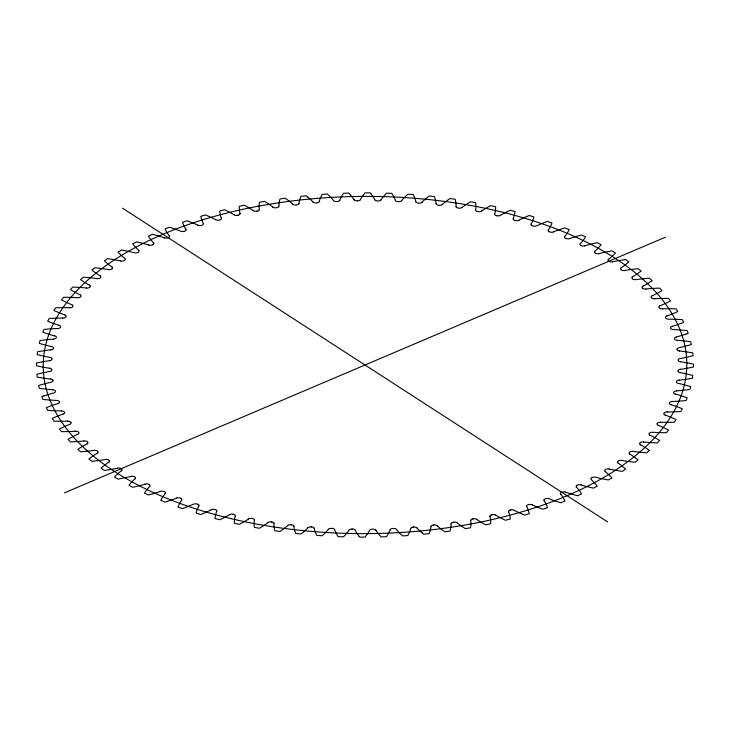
<?xml version="1.0" encoding="UTF-8"?>
<svg xmlns="http://www.w3.org/2000/svg" width="730" height="730" viewBox="0 0 730 730"><rect width="100%" height="100%" fill="white"/><g stroke="black" fill="none" stroke-linecap="round" stroke-linejoin="round"><path stroke-width="1.09" d="M89.717 287.182L89.754 287.155A3.285 1.725 -0.2 0 1 86.35 288.076M168.32 237.633L168.01 237.761A3.285 1.725 -0.2 0 1 164.259 237.907M561.635 492.385L562.036 492.212A3.285 1.725 -0.2 0 1 565.741 492.093M64.496 492.841L665.505 237.159M43.964 395.888L41.802 396.618L42.468 398.471L42.815 399.401L45.333 399.657A107.492 56.329 -0.2 0 0 56.365 400.414A3.285 1.725 -0.2 0 1 59.276 401.6M686.036 334.112L688.198 333.382L687.532 331.529L687.186 330.599L684.667 330.343A107.492 56.329 -0.2 0 0 673.635 329.586A3.285 1.725 -0.2 0 1 670.724 328.4M510.233 510.161L510.699 510.033M238.235 215.122L237.761 215.24M491.764 514.878L492.239 514.76M257.197 211.07L256.759 211.153M472.748 518.948L473.241 518.847M453.266 522.361L453.768 522.279M433.41 525.098L433.921 525.034M413.253 527.151L413.773 527.106M392.895 528.502L393.424 528.474A3.285 1.725 -0.2 0 1 396.618 529.451M336.776 201.507L336.649 201.517A3.285 1.725 -0.2 0 1 333.382 200.549M357.381 200.841L357.581 200.841A3.285 1.725 -0.2 0 0 360.538 199.664M357.116 200.841L357.052 200.841A3.285 1.725 -0.2 0 1 353.986 199.764M351.915 529.113L352.435 529.131M398.471 201.626L398.543 201.635A3.285 1.725 -0.2 0 0 401.765 200.668M331.986 528.401L331.457 528.365A3.285 1.725 -0.2 0 0 328.235 529.332M679.758 319.475L682.304 319.64L682.769 320.552L683.663 322.377L681.592 323.189A107.492 56.329 -0.2 0 1 672.266 326.392M50.242 410.525L47.696 410.36L47.231 409.448L46.337 407.623L48.408 406.811A107.492 56.329 -0.2 0 1 57.734 403.608M311.153 526.923L311.664 526.969M291.069 524.779L291.58 524.843M271.314 521.959L271.815 522.032M477.621 211.454L478.05 211.545A3.285 1.725 -0.2 0 0 481.636 211.052M252.443 518.555L252.014 518.473A3.285 1.725 -0.2 0 0 248.364 518.948M496.929 215.697L496.446 215.578M233.071 514.303L233.554 514.422M515.179 220.478L514.778 220.36M214.766 509.513L215.222 509.64M565.613 238.318L566.015 238.491A3.285 1.725 -0.2 0 0 569.71 238.628M164.387 491.682L164.04 491.536A3.285 1.725 -0.2 0 0 160.29 491.372M122.485 208.15L607.515 521.85M307.604 196.927L306.217 195.795L304.446 195.968L300.906 196.343L300.413 197.666A107.492 56.329 -0.2 0 0 298.899 203.442M422.396 533.073L423.783 534.205L427.324 533.849L429.094 533.657L429.587 532.334A107.492 56.329 -0.2 0 0 431.101 526.558M371.333 194.125L370.393 192.875L366.798 192.866L364.991 192.866L364.014 194.116A107.492 56.329 -0.2 0 0 360.383 199.637M358.667 535.875L359.607 537.125L363.202 537.134L365.009 537.134L365.986 535.884A107.492 56.329 -0.2 0 0 369.617 530.363M455.511 200.595L455.219 199.263L451.751 198.761L450.018 198.514L448.457 199.591A107.492 56.329 -0.2 0 0 442.225 204.446M274.489 529.405L274.781 530.737L278.249 531.239L279.982 531.486L281.543 530.409A107.492 56.329 -0.2 0 0 287.775 525.554M494.776 213.908A107.492 56.329 -0.2 0 0 495.624 208.087L495.679 206.745L494.027 206.38L490.706 205.65L488.89 206.608A107.492 56.329 -0.2 0 0 481.508 210.997M496.382 215.651A3.285 1.725 -0.2 0 1 494.621 213.899M500.57 215.332A3.285 1.725 -0.2 0 1 496.874 215.761M500.442 215.268A107.492 56.329 -0.2 0 1 508.363 211.153L510.288 210.249L511.903 210.669L515.115 211.508L514.896 212.859A107.492 56.329 -0.2 0 1 513.318 218.635M514.705 220.423A3.285 1.725 -0.2 0 1 513.163 218.617M518.911 220.25A3.285 1.725 -0.2 0 1 515.17 220.56M518.802 220.186A107.492 56.329 -0.2 0 1 527.215 216.345L529.25 215.514L530.801 215.98L533.904 216.938L533.52 218.27A107.492 56.329 -0.2 0 1 531.221 223.982M532.38 225.816A3.285 1.725 -0.2 0 1 531.066 223.964M532.836 225.971A3.285 1.725 -0.2 0 0 536.605 225.789A107.492 56.329 -0.2 0 1 545.374 222.175L547.5 221.418L548.996 221.938L551.971 222.997L551.424 224.311A107.492 56.329 -0.2 0 1 548.413 229.941M549.343 231.811A3.285 1.725 -0.2 0 1 548.267 229.913M553.559 231.921A3.285 1.725 -0.2 0 1 549.772 231.976M553.459 231.848A107.492 56.329 -0.2 0 1 562.757 228.618L564.974 227.933L569.236 229.658L568.524 230.954A107.492 56.329 -0.2 0 1 564.828 236.474M565.513 238.372A3.285 1.725 -0.2 0 1 564.673 236.438M569.619 238.555A107.492 56.329 -0.2 0 1 579.292 235.644L581.591 235.033L585.624 236.912L584.757 238.181A107.492 56.329 -0.2 0 1 580.377 243.555M580.824 245.472A3.285 1.725 -0.2 0 1 580.231 243.519M584.976 245.873A3.285 1.725 -0.2 0 1 581.217 245.663M584.894 245.8A107.492 56.329 -0.2 0 1 594.913 243.227L597.277 242.698L601.073 244.705L600.042 245.937A107.492 56.329 -0.2 0 1 595.005 251.156M595.215 253.091A3.285 1.725 -0.2 0 1 594.868 251.111M599.303 253.629A3.285 1.725 -0.2 0 1 595.58 253.292M599.239 253.547A107.492 56.329 -0.2 0 1 609.55 251.33L611.977 250.883L615.509 253.009L614.322 254.213A107.492 56.329 -0.2 0 1 608.647 259.25M608.619 261.185A3.285 1.725 -0.2 0 1 608.51 259.196M612.634 261.86A3.285 1.725 -0.2 0 1 608.957 261.395M612.57 261.778A107.492 56.329 -0.2 0 1 623.137 259.916L625.61 259.551L628.868 261.805L627.544 262.964A107.492 56.329 -0.2 0 1 621.248 267.791M620.984 269.717A3.285 1.725 -0.2 0 1 621.12 267.737M624.898 270.538A3.285 1.725 -0.2 0 1 621.285 269.945M624.843 270.456A107.492 56.329 -0.2 0 1 635.62 268.95L638.139 268.676L641.095 271.031L639.635 272.144A107.492 56.329 -0.2 0 1 632.755 276.752M632.244 278.668A3.285 1.725 -0.2 0 1 632.636 276.688M632.518 278.906A3.285 1.725 -0.2 0 0 636.049 279.617A107.492 56.329 -0.2 0 1 646.944 278.404L649.49 278.212L652.145 280.667L650.549 281.725A107.492 56.329 -0.2 0 1 643.112 286.087M642.364 287.985A3.285 1.725 -0.2 0 1 642.993 286.023M646.041 289.062A3.285 1.725 -0.2 0 1 642.61 288.231M646.014 288.98A107.492 56.329 -0.2 0 1 657.055 288.222L659.619 288.122L661.973 290.659L660.239 291.662A107.492 56.329 -0.2 0 1 652.282 295.76M651.297 297.63A3.285 1.725 -0.2 0 1 652.173 295.696M654.828 298.835A3.285 1.725 -0.2 0 1 651.507 297.886M654.81 298.743A107.492 56.329 -0.2 0 1 665.924 298.369L668.488 298.36L670.523 300.979L668.671 301.919A107.492 56.329 -0.2 0 1 660.212 305.733M658.998 307.567A3.285 1.725 -0.2 0 1 660.112 305.669M662.375 308.881A3.285 1.725 -0.2 0 1 659.181 307.823M662.365 308.799A107.492 56.329 -0.2 0 1 673.498 308.808L676.062 308.881L677.759 311.564L675.798 312.44A107.492 56.329 -0.2 0 1 666.892 315.962M666.882 316.035A3.285 1.725 -0.2 0 0 665.559 317.952A3.285 1.725 -0.2 0 0 668.653 319.183A107.492 56.329 -0.2 0 1 679.758 319.484M670.605 328.126A3.285 1.725 -0.2 0 1 672.184 326.319M686.027 334.103A107.492 56.329 -0.2 0 1 676.327 336.995M677.276 340.308A3.285 1.725 -0.2 0 1 674.52 338.884A3.285 1.725 -0.2 0 1 676.299 337.068M677.294 340.226A107.492 56.329 -0.2 0 1 688.198 341.366L690.689 341.704L690.918 342.644L691.346 344.514L689.102 345.171A107.492 56.329 -0.2 0 1 679.064 347.717A3.285 1.725 -0.2 0 0 676.984 349.323M679.584 351.057A3.285 1.725 -0.2 0 1 677.029 349.597M679.621 350.975A107.492 56.329 -0.2 0 1 690.361 352.49L692.797 352.909L692.907 353.849L693.108 355.738L690.781 356.313A107.492 56.329 -0.2 0 1 680.451 358.512M678.17 360.045A3.285 1.725 -0.2 0 1 680.396 358.43M680.552 361.861A3.285 1.725 -0.2 0 1 678.188 360.319M680.597 361.779A107.492 56.329 -0.2 0 1 691.118 363.668L693.5 364.17L693.491 365.109L693.454 366.998L691.064 367.491A107.492 56.329 -0.2 0 1 680.479 369.334M678.024 370.785A3.285 1.725 -0.2 0 1 680.442 369.252M680.168 372.683A3.285 1.725 -0.2 0 1 678.006 371.068M680.223 372.601A107.492 56.329 -0.2 0 1 690.489 374.846L692.797 375.421L692.679 376.37L692.396 378.249L689.95 378.669A107.492 56.329 -0.2 0 1 679.165 380.138M676.537 381.498A3.285 1.725 -0.2 0 1 679.137 380.056M678.435 383.469A3.285 1.725 -0.2 0 1 676.473 381.781M678.498 383.396A107.492 56.329 -0.2 0 1 688.454 385.978L690.689 386.644L690.452 387.575L689.941 389.446L687.45 389.774A107.492 56.329 -0.2 0 1 676.5 390.879M675.36 394.182A3.285 1.725 -0.2 0 1 673.635 392.357A3.285 1.725 -0.2 0 1 676.436 390.942M675.433 394.1A107.492 56.329 -0.2 0 1 685.041 397.029L687.186 397.759L686.83 398.69L686.091 400.533L683.563 400.779A107.492 56.329 -0.2 0 1 672.512 401.509M669.556 402.677A3.285 1.725 -0.2 0 1 672.494 401.418M670.952 404.767A3.285 1.725 -0.2 0 1 669.437 402.951M671.043 404.694A107.492 56.329 -0.2 0 1 680.26 407.933L682.304 408.745L680.871 411.474L678.316 411.638A107.492 56.329 -0.2 0 1 667.193 411.976M664.108 413.043A3.285 1.725 -0.2 0 1 667.193 411.893M665.24 415.178A3.285 1.725 -0.2 0 1 663.953 413.317M665.331 415.105A107.492 56.329 -0.2 0 1 674.128 418.664L676.071 419.54L674.292 422.214L671.719 422.287A107.492 56.329 -0.2 0 1 660.586 422.25M657.374 423.208A3.285 1.725 -0.2 0 1 660.604 422.159M658.241 425.371A3.285 1.725 -0.2 0 1 657.183 423.473M658.341 425.307A107.492 56.329 -0.2 0 1 666.673 429.158L668.498 430.098L666.39 432.717L663.816 432.698A107.492 56.329 -0.2 0 1 652.72 432.279A3.285 1.725 -0.2 0 0 649.216 433.319A3.285 1.725 -0.2 0 0 649.983 435.317M650.092 435.253A107.492 56.329 -0.2 0 1 657.922 439.378L659.628 440.382L657.192 442.918L654.637 442.809A107.492 56.329 -0.2 0 1 643.614 442.015M640.192 442.745A3.285 1.725 -0.2 0 1 643.65 441.924M640.511 444.953A3.285 1.725 -0.2 0 1 639.936 442.991M640.63 444.889A107.492 56.329 -0.2 0 1 647.911 449.288L649.49 450.346L646.753 452.792L644.207 452.6A107.492 56.329 -0.2 0 1 633.321 451.423M629.808 452.034A3.285 1.725 -0.2 0 1 633.357 451.341M629.853 454.252A3.285 1.725 -0.2 0 1 629.525 452.272M629.981 454.197A107.492 56.329 -0.2 0 1 636.697 458.823L638.139 459.937L635.1 462.282L632.591 462.008A107.492 56.329 -0.2 0 1 621.869 460.457M618.301 460.949A3.285 1.725 -0.2 0 1 621.923 460.374M618.064 463.167A3.285 1.725 -0.2 0 1 617.981 461.177M618.191 463.112A107.492 56.329 -0.2 0 1 624.323 467.966L625.619 469.125L622.298 471.361L619.825 470.996A107.492 56.329 -0.2 0 1 609.322 469.089M605.699 469.454A3.285 1.725 -0.2 0 1 609.386 469.007M605.188 471.653A3.285 1.725 -0.2 0 1 605.352 469.673M605.325 471.607A107.492 56.329 -0.2 0 1 610.837 476.663L611.986 477.867L608.391 479.984L605.973 479.537A107.492 56.329 -0.2 0 1 595.735 477.274A3.285 1.725 -0.2 0 0 592.067 477.52M591.282 479.692A3.285 1.725 -0.2 0 1 591.702 477.721M591.428 479.656A107.492 56.329 -0.2 0 1 596.291 484.884L597.286 486.125L593.435 488.124L591.081 487.585A107.492 56.329 -0.2 0 1 581.153 484.976M577.466 485.094A3.285 1.725 -0.2 0 1 581.235 484.902M576.408 487.239A3.285 1.725 -0.2 0 1 577.074 485.286M576.563 487.202A107.492 56.329 -0.2 0 1 580.761 492.595L581.6 493.863L577.512 495.725L575.222 495.113A107.492 56.329 -0.2 0 1 565.65 492.166M560.631 494.265A3.285 1.725 -0.2 0 1 561.534 492.33M560.786 494.228A107.492 56.329 -0.2 0 1 564.299 499.758L564.983 501.054L560.667 502.769L558.468 502.076A107.492 56.329 -0.2 0 1 549.279 498.809A3.285 1.725 -0.2 0 0 545.602 498.672M544.023 500.734A3.285 1.725 -0.2 0 1 545.164 498.836M544.178 500.707A107.492 56.329 -0.2 0 1 546.989 506.337L547.509 507.66L546.013 508.18L542.992 509.221L540.884 508.463A107.492 56.329 -0.2 0 1 532.124 504.877M528.474 504.622A3.285 1.725 -0.2 0 1 532.234 504.813M526.64 506.62A3.285 1.725 -0.2 0 1 528.009 504.768M526.795 506.593A107.492 56.329 -0.2 0 1 528.903 512.323L529.25 513.655L527.69 514.13L524.551 515.061L522.543 514.221A107.492 56.329 -0.2 0 1 514.258 510.352M510.644 509.969A3.285 1.725 -0.2 0 1 514.376 510.288M508.564 511.894A3.285 1.725 -0.2 0 1 510.17 510.097M508.728 511.885A107.492 56.329 -0.2 0 1 510.115 517.67L510.297 519.012L508.682 519.432L505.434 520.253L503.527 519.349A107.492 56.329 -0.2 0 1 495.752 515.197M492.193 514.696A3.285 1.725 -0.2 0 1 495.871 515.143M489.876 516.548A3.285 1.725 -0.2 0 1 491.701 514.805M490.04 516.539A107.492 56.329 -0.2 0 1 490.697 522.361L490.715 523.711L489.054 524.076L485.705 524.779L483.926 523.821A107.492 56.329 -0.2 0 1 476.681 519.404M473.195 518.774A3.285 1.725 -0.2 0 1 476.809 519.358M470.658 520.554A3.285 1.725 -0.2 0 1 472.693 518.875M470.814 520.554A107.492 56.329 -0.2 0 1 470.75 526.385L470.595 527.726L468.888 528.036L465.466 528.63L463.805 527.608A107.492 56.329 -0.2 0 1 457.135 522.954M453.731 522.205A3.285 1.725 -0.2 0 1 457.272 522.908M450.976 523.894A3.285 1.725 -0.2 0 1 453.221 522.288M451.14 523.894A107.492 56.329 -0.2 0 1 450.346 529.715L450.027 531.048L448.284 531.294L444.798 531.778L443.274 530.692A107.492 56.329 -0.2 0 1 437.188 525.819M433.894 524.961A3.285 1.725 -0.2 0 1 437.334 525.783M430.937 526.549A3.285 1.725 -0.2 0 1 433.374 525.025M422.405 533.073A107.492 56.329 -0.2 0 1 416.94 528M413.755 527.033A3.285 1.725 -0.2 0 1 417.085 527.963M410.607 528.511A3.285 1.725 -0.2 0 1 413.226 527.078M410.771 528.529A107.492 56.329 -0.2 0 1 408.535 534.241L407.887 535.546L406.099 535.674L402.522 535.911L401.281 534.734A107.492 56.329 -0.2 0 1 396.463 529.487M390.085 529.779A3.285 1.725 -0.2 0 1 392.877 528.429M390.249 529.798A107.492 56.329 -0.2 0 1 387.301 535.428L386.489 536.705L384.692 536.769L381.096 536.888L380.001 535.665A107.492 56.329 -0.2 0 1 375.859 530.263M376.014 530.236A3.285 1.725 -0.2 0 0 372.948 529.077L372.419 529.159A3.285 1.725 -0.2 0 0 369.462 530.336M358.676 535.866A107.492 56.329 -0.2 0 1 355.209 530.336M352.444 529.049A3.285 1.725 -0.2 0 1 355.364 530.308M348.812 530.19A3.285 1.725 -0.2 0 1 351.915 529.04M348.967 530.217A107.492 56.329 -0.2 0 1 344.642 535.601L343.52 536.815L341.722 536.76L338.136 536.623L337.351 535.345A107.492 56.329 -0.2 0 1 334.596 529.697M332.004 528.319A3.285 1.725 -0.2 0 1 334.751 529.679M328.381 529.369A107.492 56.329 -0.2 0 1 323.399 534.597L322.131 535.765L320.342 535.647L316.774 535.391L316.154 534.086A107.492 56.329 -0.2 0 1 314.11 528.356M311.701 526.896A3.285 1.725 -0.2 0 1 314.274 528.347M307.814 527.772A3.285 1.725 -0.2 0 1 311.172 526.85M307.96 527.808A107.492 56.329 -0.2 0 1 302.329 532.854L300.915 533.986L299.154 533.803L295.632 533.42L295.175 532.097A107.492 56.329 -0.2 0 1 293.843 526.312M291.626 524.77A3.285 1.725 -0.2 0 1 294.007 526.303M287.638 525.518A3.285 1.725 -0.2 0 1 291.097 524.706M274.498 529.405A107.492 56.329 -0.2 0 1 273.887 523.583M271.861 521.968A3.285 1.725 -0.2 0 1 274.051 523.574M267.791 522.57A3.285 1.725 -0.2 0 1 271.35 521.886M267.928 522.616A107.492 56.329 -0.2 0 1 261.094 527.242L259.415 528.264L257.708 527.963L254.314 527.343L254.186 526.002A107.492 56.329 -0.2 0 1 254.314 520.171M252.498 518.492A3.285 1.725 -0.2 0 1 254.478 520.171M248.492 519.003A107.492 56.329 -0.2 0 1 241.101 523.383L239.294 524.35L237.633 523.985L234.321 523.255L234.366 521.913A107.492 56.329 -0.2 0 1 235.224 516.092M233.618 514.349A3.285 1.725 -0.2 0 1 235.379 516.101M229.43 514.668A3.285 1.725 -0.2 0 1 233.125 514.239M229.558 514.732A107.492 56.329 -0.2 0 1 221.637 518.847L219.712 519.751L218.097 519.331L214.885 518.492L215.104 517.141A107.492 56.329 -0.2 0 1 216.682 511.365M215.295 509.577A3.285 1.725 -0.2 0 1 216.837 511.383M211.089 509.75A3.285 1.725 -0.2 0 1 214.83 509.44M211.198 509.814A107.492 56.329 -0.2 0 1 202.785 513.655L200.75 514.486L199.199 514.02L196.096 513.062L196.48 511.73A107.492 56.329 -0.2 0 1 198.779 506.018M197.62 504.184A3.285 1.725 -0.2 0 1 198.934 506.036M197.164 504.029A3.285 1.725 -0.2 0 0 193.395 504.211A107.492 56.329 -0.2 0 1 184.626 507.824L182.5 508.582L181.004 508.062L178.029 507.003L178.576 505.689A107.492 56.329 -0.2 0 1 181.588 500.059M180.657 498.189A3.285 1.725 -0.2 0 1 181.733 500.086M176.441 498.079A3.285 1.725 -0.2 0 1 180.228 498.024M176.541 498.152A107.492 56.329 -0.2 0 1 167.243 501.382L165.026 502.067L160.764 500.342L161.476 499.046A107.492 56.329 -0.2 0 1 165.172 493.526M164.487 491.628A3.285 1.725 -0.2 0 1 165.327 493.562M160.381 491.445A107.492 56.329 -0.2 0 1 150.708 494.356L148.409 494.967L144.376 493.088L145.243 491.819A107.492 56.329 -0.2 0 1 149.623 486.445M149.175 484.528A3.285 1.725 -0.2 0 1 149.769 486.481M145.024 484.127A3.285 1.725 -0.2 0 1 148.783 484.337M145.106 484.2A107.492 56.329 -0.2 0 1 135.087 486.773L132.723 487.302L128.927 485.295L129.958 484.063A107.492 56.329 -0.2 0 1 134.995 478.844M134.785 476.909A3.285 1.725 -0.2 0 1 135.132 478.889M130.697 476.371A3.285 1.725 -0.2 0 1 134.42 476.708M130.761 476.453A107.492 56.329 -0.2 0 1 120.45 478.67L118.023 479.117L114.491 476.991L115.678 475.787A107.492 56.329 -0.2 0 1 121.353 470.75M121.381 468.815A3.285 1.725 -0.2 0 1 121.49 470.804M117.366 468.14A3.285 1.725 -0.2 0 1 121.043 468.605M117.43 468.222A107.492 56.329 -0.2 0 1 106.863 470.083L104.39 470.448L101.132 468.195L102.456 467.036A107.492 56.329 -0.2 0 1 108.752 462.209M109.016 460.283A3.285 1.725 -0.2 0 1 108.879 462.263M105.102 459.462A3.285 1.725 -0.2 0 1 108.715 460.055M105.156 459.544A107.492 56.329 -0.2 0 1 94.38 461.05L91.861 461.323L88.905 458.969L90.365 457.856A107.492 56.329 -0.2 0 1 97.245 453.248M97.756 451.332A3.285 1.725 -0.2 0 1 97.364 453.312M97.482 451.094A3.285 1.725 -0.2 0 0 93.951 450.383A107.492 56.329 -0.2 0 1 83.056 451.596L80.51 451.788L77.854 449.333L79.451 448.275A107.492 56.329 -0.2 0 1 86.888 443.913M87.636 442.015A3.285 1.725 -0.2 0 1 87.007 443.977M83.959 440.938A3.285 1.725 -0.2 0 1 87.39 441.769M83.987 441.02A107.492 56.329 -0.2 0 1 72.945 441.778L70.381 441.878L68.027 439.341L69.761 438.338A107.492 56.329 -0.2 0 1 77.718 434.24M78.703 432.37A3.285 1.725 -0.2 0 1 77.827 434.304M75.172 431.165A3.285 1.725 -0.2 0 1 78.493 432.114M75.19 431.257A107.492 56.329 -0.2 0 1 64.076 431.631L61.512 431.64L59.477 429.021L61.329 428.081A107.492 56.329 -0.2 0 1 69.788 424.267M71.002 422.433A3.285 1.725 -0.2 0 1 69.888 424.331M67.625 421.119A3.285 1.725 -0.2 0 1 70.819 422.177M67.635 421.201A107.492 56.329 -0.2 0 1 56.502 421.192L53.938 421.119L52.241 418.436L54.203 417.56A107.492 56.329 -0.2 0 1 63.108 414.038M61.429 410.963A3.285 1.725 -0.2 0 1 64.523 412.195A3.285 1.725 -0.2 0 1 63.2 414.111M61.347 410.908A107.492 56.329 -0.2 0 1 50.242 410.515M59.395 401.874A3.285 1.725 -0.2 0 1 57.816 403.681M43.973 395.897A107.492 56.329 -0.2 0 1 53.673 393.005A3.285 1.725 -0.2 0 0 55.526 391.271A3.285 1.725 -0.2 0 0 52.77 389.838M52.706 389.774A107.492 56.329 -0.2 0 1 41.802 388.634L39.31 388.296L39.082 387.356L38.654 385.486L40.898 384.829A107.492 56.329 -0.2 0 1 50.936 382.283A3.285 1.725 -0.2 0 0 53.016 380.677M50.416 378.943A3.285 1.725 -0.2 0 1 52.971 380.403M50.379 379.025A107.492 56.329 -0.2 0 1 39.639 377.51L37.203 377.091L37.093 376.151L36.892 374.262L39.219 373.687A107.492 56.329 -0.2 0 1 49.549 371.488M51.83 369.955A3.285 1.725 -0.2 0 1 49.603 371.57M49.448 368.139A3.285 1.725 -0.2 0 1 51.812 369.681M49.403 368.221A107.492 56.329 -0.2 0 1 38.882 366.332L36.5 365.83L36.509 364.89L36.546 363.002L38.936 362.509A107.492 56.329 -0.2 0 1 49.521 360.666M51.976 359.215A3.285 1.725 -0.2 0 1 49.558 360.748M49.832 357.317A3.285 1.725 -0.2 0 1 51.994 358.932M49.777 357.399A107.492 56.329 -0.2 0 1 39.511 355.154L37.203 354.579L37.321 353.63L37.604 351.75L40.05 351.331A107.492 56.329 -0.2 0 1 50.835 349.862M53.463 348.502A3.285 1.725 -0.2 0 1 50.863 349.944M51.565 346.531A3.285 1.725 -0.2 0 1 53.527 348.219M51.502 346.604A107.492 56.329 -0.2 0 1 41.546 344.022L39.31 343.355L39.548 342.425L40.059 340.554L42.55 340.226A107.492 56.329 -0.2 0 1 53.5 339.121M54.641 335.818A3.285 1.725 -0.2 0 1 56.365 337.643A3.285 1.725 -0.2 0 1 53.564 339.058M54.567 335.9A107.492 56.329 -0.2 0 1 44.959 332.971L42.815 332.241L43.17 331.31L43.909 329.467L46.437 329.221A107.492 56.329 -0.2 0 1 57.487 328.491M60.444 327.323A3.285 1.725 -0.2 0 1 57.506 328.582M59.048 325.233A3.285 1.725 -0.2 0 1 60.563 327.049M58.957 325.306A107.492 56.329 -0.2 0 1 49.74 322.067L47.696 321.255L49.129 318.526L51.684 318.362A107.492 56.329 -0.2 0 1 62.807 318.024M65.892 316.957A3.285 1.725 -0.2 0 1 62.807 318.107M64.76 314.822A3.285 1.725 -0.2 0 1 66.047 316.683M64.669 314.895A107.492 56.329 -0.2 0 1 55.872 311.336L53.929 310.46L55.708 307.786L58.281 307.713A107.492 56.329 -0.2 0 1 69.414 307.75M72.626 306.792A3.285 1.725 -0.2 0 1 69.396 307.841M71.759 304.629A3.285 1.725 -0.2 0 1 72.817 306.527M71.659 304.693A107.492 56.329 -0.2 0 1 63.328 300.842L61.503 299.902L63.61 297.283L66.184 297.302A107.492 56.329 -0.2 0 1 77.28 297.721A3.285 1.725 -0.2 0 0 80.784 296.681A3.285 1.725 -0.2 0 0 80.017 294.683M79.908 294.747A107.492 56.329 -0.2 0 1 72.078 290.622L70.372 289.618L72.808 287.082L75.363 287.191A107.492 56.329 -0.2 0 1 86.386 287.985M89.489 285.047A3.285 1.725 -0.2 0 1 90.064 287.009M89.37 285.111A107.492 56.329 -0.2 0 1 82.088 280.712L80.51 279.654L83.247 277.208L85.793 277.4A107.492 56.329 -0.2 0 1 96.679 278.577M100.192 277.966A3.285 1.725 -0.2 0 1 96.643 278.659M100.147 275.748A3.285 1.725 -0.2 0 1 100.475 277.728M100.019 275.803A107.492 56.329 -0.2 0 1 93.303 271.177L91.861 270.063L94.9 267.718L97.409 267.992A107.492 56.329 -0.2 0 1 108.131 269.543M111.699 269.051A3.285 1.725 -0.2 0 1 108.076 269.625M111.936 266.833A3.285 1.725 -0.2 0 1 112.019 268.822M111.809 266.888A107.492 56.329 -0.2 0 1 105.677 262.034L104.381 260.875L107.702 258.639L110.175 259.004A107.492 56.329 -0.2 0 1 120.678 260.911M124.301 260.546A3.285 1.725 -0.2 0 1 120.614 260.993M124.812 258.347A3.285 1.725 -0.2 0 1 124.647 260.327M124.675 258.393A107.492 56.329 -0.2 0 1 119.163 253.337L118.014 252.133L121.609 250.016L124.027 250.463A107.492 56.329 -0.2 0 1 134.265 252.726A3.285 1.725 -0.2 0 0 137.933 252.48M138.718 250.308A3.285 1.725 -0.2 0 1 138.298 252.279M138.572 250.344A107.492 56.329 -0.2 0 1 133.709 245.116L132.714 243.875L136.565 241.876L138.919 242.415A107.492 56.329 -0.2 0 1 148.847 245.024M152.534 244.906A3.285 1.725 -0.2 0 1 148.765 245.098M153.592 242.762A3.285 1.725 -0.2 0 1 152.926 244.714M153.437 242.798A107.492 56.329 -0.2 0 1 149.239 237.405L148.4 236.137L152.488 234.275L154.778 234.887A107.492 56.329 -0.2 0 1 164.35 237.834M169.369 235.735A3.285 1.725 -0.2 0 1 168.466 237.67M169.214 235.772A107.492 56.329 -0.2 0 1 165.701 230.242L165.017 228.946L169.333 227.231L171.532 227.924A107.492 56.329 -0.2 0 1 180.721 231.191A3.285 1.725 -0.2 0 0 184.398 231.328M185.977 229.266A3.285 1.725 -0.2 0 1 184.836 231.164M185.821 229.293A107.492 56.329 -0.2 0 1 183.011 223.663L182.491 222.34L183.987 221.82L187.008 220.779L189.116 221.537A107.492 56.329 -0.2 0 1 197.876 225.123M201.526 225.378A3.285 1.725 -0.2 0 1 197.766 225.187M203.36 223.38A3.285 1.725 -0.2 0 1 201.991 225.232M203.205 223.407A107.492 56.329 -0.2 0 1 201.097 217.677L200.75 216.345L202.31 215.87L205.449 214.939L207.457 215.779A107.492 56.329 -0.2 0 1 215.742 219.648M219.356 220.031A3.285 1.725 -0.2 0 1 215.624 219.712M221.436 218.106A3.285 1.725 -0.2 0 1 219.83 219.903M221.272 218.115A107.492 56.329 -0.2 0 1 219.885 212.33L219.703 210.988L221.318 210.569L224.566 209.747L226.473 210.651A107.492 56.329 -0.2 0 1 234.248 214.803M237.807 215.304A3.285 1.725 -0.2 0 1 234.129 214.857M240.124 213.452A3.285 1.725 -0.2 0 1 238.299 215.195M239.96 213.461A107.492 56.329 -0.2 0 1 239.303 207.639L239.285 206.289L240.946 205.924L244.295 205.221L246.074 206.179A107.492 56.329 -0.2 0 1 253.319 210.596M256.805 211.225A3.285 1.725 -0.2 0 1 253.191 210.642M259.342 209.446A3.285 1.725 -0.2 0 1 257.307 211.125M259.187 209.446A107.492 56.329 -0.2 0 1 259.25 203.615L259.405 202.274L261.112 201.964L264.534 201.37L266.195 202.393A107.492 56.329 -0.2 0 1 272.865 207.046M276.268 207.794A3.285 1.725 -0.2 0 1 272.728 207.092M279.024 206.106A3.285 1.725 -0.2 0 1 276.779 207.712M278.86 206.106A107.492 56.329 -0.2 0 1 279.654 200.285L279.973 198.952L281.716 198.706L285.202 198.222L286.726 199.308A107.492 56.329 -0.2 0 1 292.812 204.181M296.106 205.039A3.285 1.725 -0.2 0 1 292.666 204.218M299.063 203.451A3.285 1.725 -0.2 0 1 296.626 204.975M307.595 196.927A107.492 56.329 -0.2 0 1 313.06 202M316.245 202.967A3.285 1.725 -0.2 0 1 312.915 202.037M319.393 201.489A3.285 1.725 -0.2 0 1 316.774 202.922M319.229 201.471A107.492 56.329 -0.2 0 1 321.465 195.759L322.113 194.454L323.901 194.326L327.478 194.089L328.719 195.266A107.492 56.329 -0.2 0 1 333.537 200.513M339.915 200.221A3.285 1.725 -0.2 0 1 337.123 201.571M339.751 200.202A107.492 56.329 -0.2 0 1 342.698 194.572L343.511 193.295L345.308 193.231L348.904 193.112L349.998 194.335A107.492 56.329 -0.2 0 1 354.141 199.737M371.324 194.134A107.492 56.329 -0.2 0 1 374.791 199.664M377.556 200.951A3.285 1.725 -0.2 0 1 374.636 199.691M381.188 199.81A3.285 1.725 -0.2 0 1 378.085 200.96M381.033 199.783A107.492 56.329 -0.2 0 1 385.358 194.399L386.48 193.185L388.278 193.24L391.864 193.377L392.649 194.654A107.492 56.329 -0.2 0 1 395.404 200.303M397.996 201.681A3.285 1.725 -0.2 0 1 395.249 200.321M401.619 200.631A107.492 56.329 -0.2 0 1 406.601 195.403L407.869 194.235L409.658 194.353L413.226 194.609L413.846 195.914A107.492 56.329 -0.2 0 1 415.89 201.644M418.299 203.104A3.285 1.725 -0.2 0 1 415.726 201.653M422.186 202.228A3.285 1.725 -0.2 0 1 418.828 203.15M422.04 202.192A107.492 56.329 -0.2 0 1 427.671 197.146L429.085 196.014L430.846 196.197L434.368 196.58L434.825 197.903A107.492 56.329 -0.2 0 1 436.157 203.688M438.374 205.23A3.285 1.725 -0.2 0 1 435.993 203.697M442.362 204.482A3.285 1.725 -0.2 0 1 438.903 205.294M455.502 200.595A107.492 56.329 -0.2 0 1 456.113 206.417M458.139 208.032A3.285 1.725 -0.2 0 1 455.949 206.426M462.209 207.429A3.285 1.725 -0.2 0 1 458.65 208.114M462.072 207.384A107.492 56.329 -0.2 0 1 468.906 202.757L470.585 201.736L472.292 202.037L475.686 202.657L475.814 203.999A107.492 56.329 -0.2 0 1 475.686 209.829M477.502 211.508A3.285 1.725 -0.2 0 1 475.522 209.829M194.454 508.418A321.793 168.621 -0.2 0 0 686.601 370.083A321.793 168.621 -0.2 0 0 213.945 216.5A321.793 168.621 -0.2 0 0 194.454 508.418"/></g></svg>
